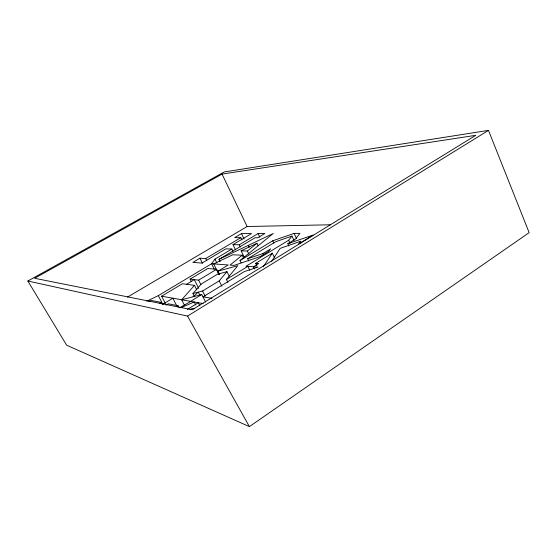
<?xml version="1.0" encoding="UTF-8"?>
<svg xmlns="http://www.w3.org/2000/svg" width="557" height="557" viewBox="0 0 557 557"><rect width="100%" height="100%" fill="white"/><g stroke="black" fill="none" stroke-linecap="round" stroke-linejoin="round"><path stroke-width="0.84" d="M271.705 261.33L280.122 248.401L300.557 241.272L301.288 242.845M263.322 266.747L272.345 253.157L274.552 257.807M300.557 241.272L298.601 244.015L313.194 235.033L287.83 243.688L288.916 245.999M232.944 251.277L231.851 249.028L214.974 259.102L211.59 263.753L158.334 295.607L146.672 301.198M211.952 298.308L203.027 296.874L244.412 271.538L258.079 267.116L246.006 266.246L288.665 240.227L291.965 236.098L294.082 240.631M227.883 282.399L226.441 279.461L237.832 265.654L217.989 271.162L219.458 274.135M194.108 295.851L192.938 293.532L202.567 291.005L219.221 280.853L226.957 271.642L229.199 276.195M192.938 293.532L201.272 284.035L217.418 274.26L226.957 271.642M184.402 305.166L181.659 299.757L194.497 285.344L196.753 289.842M193.098 296.784L198.32 292.119L199.879 295.224M241.077 262.841L239.99 260.599L273.222 233.48L218.971 259.339L220.092 261.623M243.639 258.156L242.218 255.217L230.041 265.09L234.128 265.39L260.119 256.589L268.397 251.548L270.611 248.875L262.939 253.546L247.684 258.727L248.777 260.989M244.488 257.738L241.132 250.803L247.378 251.033L256.951 243.27L258.058 245.588M249.404 426.62L529.15 232.638L488.482 130.38L224.227 171.946L27.85 281.013L66.631 345.187L249.404 426.62L187.528 316.077L27.85 281.013M187.528 316.077L488.482 130.38M187.389 309.407L198.292 302.716L199.817 305.744M179.66 307.777L190.814 301.386L203.138 303.579M205.651 302.11L201.766 294.528L190.598 301.351L161.641 296.199L165.394 303.502M226.441 279.461L247.865 266.378L249.745 270.263M256.854 265.654L255.726 263.315L272.345 253.157M287.83 243.688L295.482 239.009L299.917 233.362L294.138 233.39L272.735 240.784L239.99 260.599M176.562 306.594L178.024 305.702L178.776 307.172M247.684 258.727L275.812 241.661L291.965 236.098M162.512 304.435L172.851 298.19L176.701 305.73M217.989 271.162L228.252 264.958L211.59 263.753L214.222 269.094M166.09 305.097L168.256 303.788L178.024 305.702M186.56 284.286L194.316 279.628L198.724 288.415M159.845 303.273L161.272 302.416L162.045 303.913M191.281 281.459L190.111 279.127L198.619 280.136L216.652 269.268L219.193 274.42M161.641 296.199L182.424 283.736L194.497 285.344M190.111 279.127L207.817 268.516L216.652 269.268M235.472 249.787L232.972 244.634L239.294 244.774L258.1 233.543L264.847 233.515L257.752 237.762L255.064 237.748L218.971 259.339M232.972 244.634L251.562 233.571L241.487 233.62L234.685 237.644L240.847 237.679L241.975 240.025M240.847 237.679L205.693 258.545L199.949 258.204L192.854 262.403L201.989 263.064L225.905 248.833L231.851 249.028M127.532 297.083L247.127 226.525L330.545 224.777M222.041 174.09L34.625 278.277L192.249 309.776L475.762 135.323L222.041 174.09L247.127 226.525M241.132 250.803L256.951 243.27M148.754 301.448L151.031 300.404L161.272 302.416M180.705 307.736L194.247 301.998L195.758 304.992M190.048 309.413L192.388 308.522L194.052 308.85M181.659 299.757L201.766 294.528M242.218 255.217L232.805 254.779L213.644 263.907L218.943 274.636M255.726 263.315L258.747 263.51L253.407 266.782L254.479 268.989M158.334 295.607L162.804 304.289M198.619 280.136L200.84 284.578M202.567 291.005L205.122 296.115M199.949 258.204L202.47 263.273M219.221 280.853L221.902 286.284M205.693 258.545L206.786 260.753M214.974 259.102L216.833 262.869M247.378 251.033L248.882 254.159M239.294 244.774L240.373 247.016M249.097 246.855L248.366 245.331L249.042 247.036M241.487 233.62L244.077 239.002M262.939 253.546L263.663 255.071M258.1 233.543L259.868 237.261M272.735 240.784L273.779 243.005M288.665 240.227L290.093 243.27M294.138 233.39L296.589 238.64"/></g></svg>
